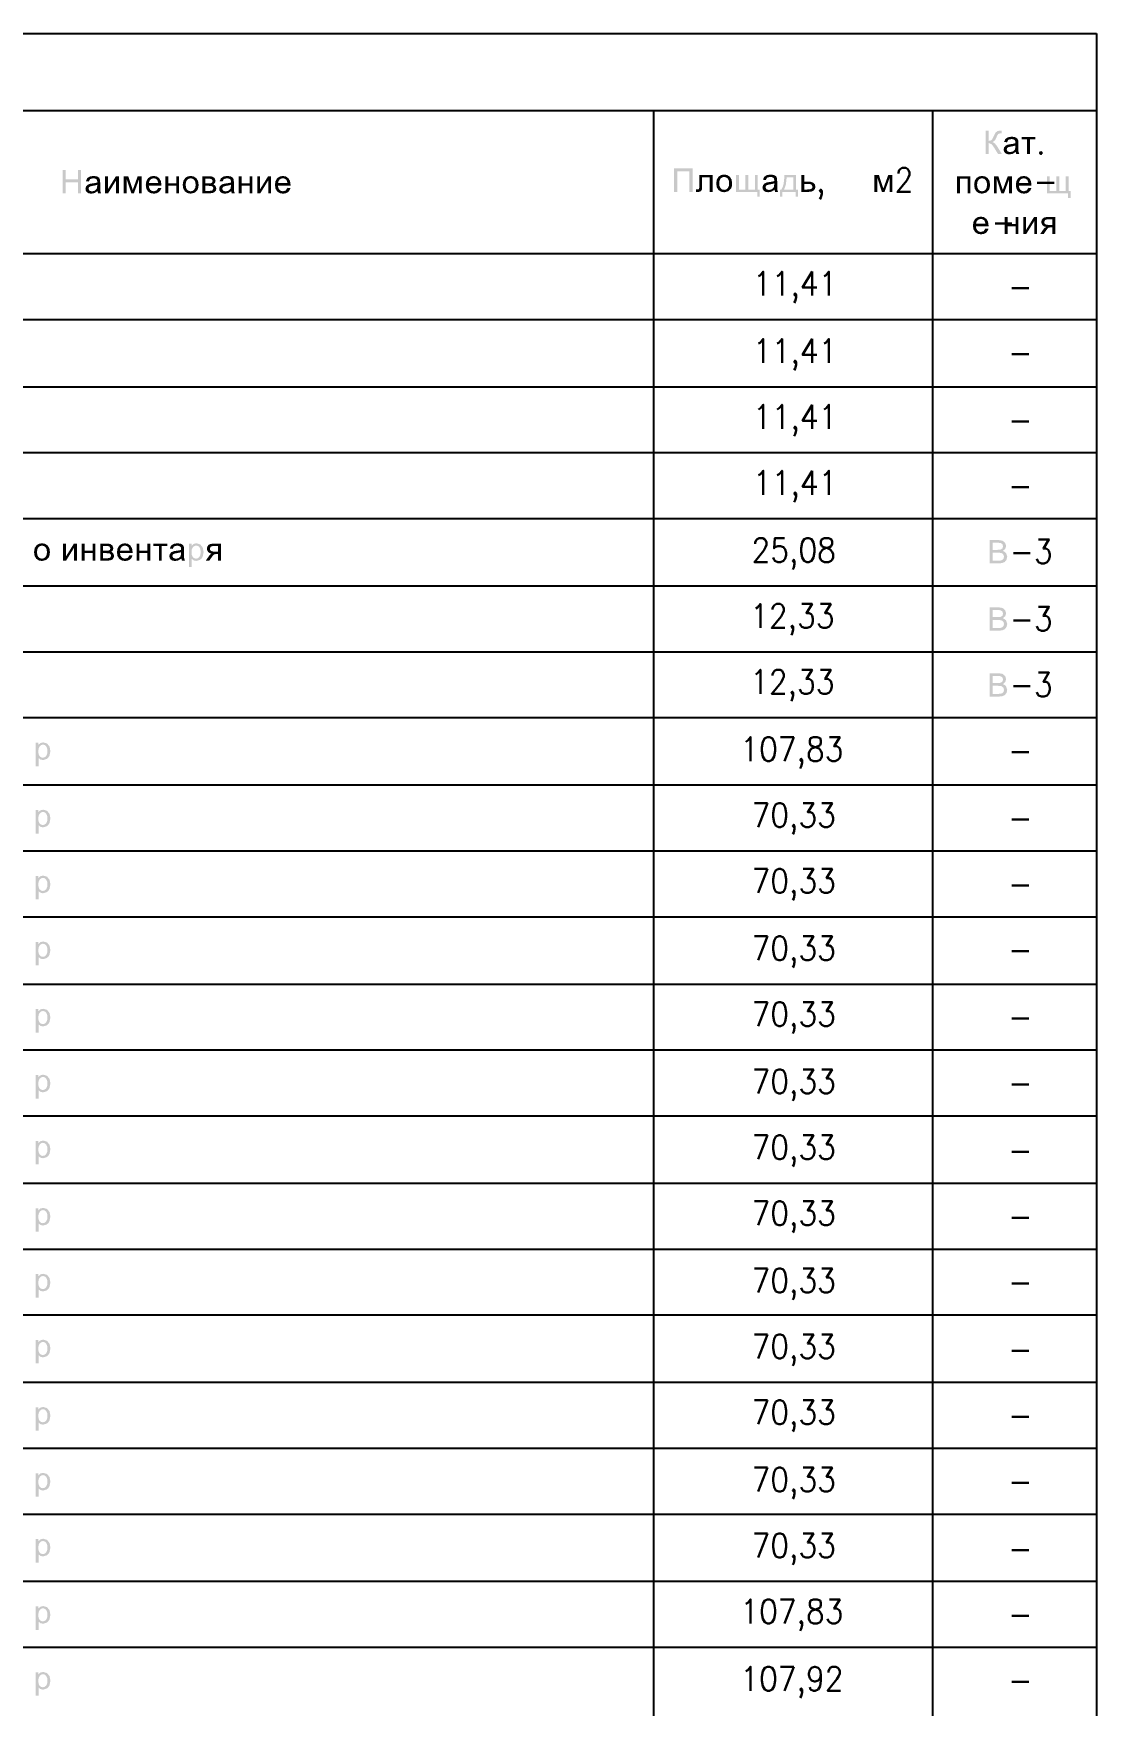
# Model space of a CAD drawing. Header units: millimetres. Extents: x 0 to 420, y 0 to 297.
# Drawn here: x 45.6 to 77.7, y 198.3 to 248.8 of the extents above; entities that cross this region are included whole.
import ezdxf

# ---------------------------------------------------------------- set-up
doc = ezdxf.new("R2010")
doc.units = ezdxf.units.MM
doc.layers.get('0').update_dxf_attribs({"linetype": 'CONTINUOUS'})
doc.styles.get("Standard").update_dxf_attribs({"font": 'STANDARD'})

msp = doc.modelspace()

# ---------------------------------------------------------------- hatches: boundary and pattern name
at = {"true_color": 0x0000fb}
for points in [[(74.330389, 245.817208), (74.424096, 245.817208), (74.424096, 245.507425), (74.478322, 245.513626), (74.513944, 245.53223), (74.543779, 245.574467), (74.580641, 245.651844), (74.607168, 245.71103), (74.629148, 245.74996), (74.683167, 245.797916), (74.760889, 245.817759), (74.802161, 245.817415), (74.818215, 245.816657), (74.818215, 245.735628), (74.798922, 245.73618), (74.780181, 245.736731), (74.714035, 245.714682), (74.68992, 245.680782), (74.663323, 245.622078), (74.630113, 245.549042), (74.60269, 245.509079), (74.544261, 245.471596), (74.611992, 245.4306), (74.679309, 245.345368), (74.82483, 245.109999), (74.708523, 245.109999), (74.590563, 245.301822), (74.545363, 245.368795), (74.508432, 245.410963), (74.424096, 245.440728), (74.424096, 245.109999), (74.330389, 245.109999)], [(75.420753, 245.622078), (75.836921, 245.622078), (75.836921, 245.55042), (75.672107, 245.55042), (75.672107, 245.109999), (75.586118, 245.109999), (75.586118, 245.55042), (75.420753, 245.55042)], [(46.47671, 243.924666), (46.47671, 244.631875), (46.569865, 244.631875), (46.569865, 244.341384), (46.937526, 244.341384), (46.937526, 244.631875), (47.031232, 244.631875), (47.031232, 243.924666), (46.937526, 243.924666), (46.937526, 244.258151), (46.569865, 244.258151), (46.569865, 243.924666)], [(47.752603, 244.436745), (47.839695, 244.436745), (47.839695, 244.046484), (48.080025, 244.436745), (48.173731, 244.436745), (48.173731, 243.924666), (48.08719, 243.924666), (48.08719, 244.312721), (47.846309, 243.924666), (47.752603, 243.924666)], [(48.319706, 244.436745), (48.454754, 244.436745), (48.58925, 244.027192), (48.738629, 244.436745), (48.863755, 244.436745), (48.863755, 243.924666), (48.776663, 243.924666), (48.776663, 244.336975), (48.625079, 243.924666), (48.547358, 243.924666), (48.404593, 244.356818), (48.404593, 243.924666), (48.319706, 243.924666)], [(49.5734, 244.436745), (49.660492, 244.436745), (49.660492, 244.223976), (49.900822, 244.223976), (49.900822, 244.436745), (49.987914, 244.436745), (49.987914, 243.924666), (49.900822, 243.924666), (49.900822, 244.151766), (49.660492, 244.151766), (49.660492, 243.924666), (49.5734, 243.924666)], [(51.789396, 244.436745), (51.876488, 244.436745), (51.876488, 244.223976), (52.116818, 244.223976), (52.116818, 244.436745), (52.20391, 244.436745), (52.20391, 243.924666), (52.116818, 243.924666), (52.116818, 244.151766), (51.876488, 244.151766), (51.876488, 243.924666), (51.789396, 243.924666)], [(52.346125, 244.436745), (52.433217, 244.436745), (52.433217, 244.046484), (52.673547, 244.436745), (52.767253, 244.436745), (52.767253, 243.924666), (52.680713, 243.924666), (52.680713, 244.312721), (52.439832, 243.924666), (52.346125, 243.924666)], [(64.931838, 244.674208), (65.488014, 244.674208), (65.488014, 243.966999), (65.393757, 243.966999), (65.393757, 244.590424), (65.025545, 244.590424), (65.025545, 243.966999), (64.931838, 243.966999)], [(65.688033, 244.479078), (66.091522, 244.479078), (66.091522, 243.966999), (66.004981, 243.966999), (66.004981, 244.40742), (65.775125, 244.40742), (65.775125, 244.152207), (65.77354, 244.077931), (65.769061, 244.034247), (65.737091, 243.984638), (65.662125, 243.963692), (65.592121, 243.96755), (65.592121, 244.039759), (65.630155, 244.039759), (65.66874, 244.045272), (65.684174, 244.06291), (65.68693, 244.088473), (65.688033, 244.141734)], [(66.79824, 244.479078), (66.885332, 244.479078), (66.885332, 244.038657), (67.083218, 244.038657), (67.083218, 244.479078), (67.169759, 244.479078), (67.169759, 244.038657), (67.368197, 244.038657), (67.368197, 244.479078), (67.454186, 244.479078), (67.454186, 244.038657), (67.512064, 244.038657), (67.512064, 243.822029), (67.439855, 243.822029), (67.439855, 243.966999), (66.79824, 243.966999)], [(70.976131, 244.479078), (71.111179, 244.479078), (71.245675, 244.069525), (71.395055, 244.479078), (71.520181, 244.479078), (71.520181, 243.966999), (71.433089, 243.966999), (71.433089, 244.379308), (71.281504, 243.966999), (71.203783, 243.966999), (71.061018, 244.399152), (71.061018, 243.966999), (70.976131, 243.966999)], [(73.471596, 244.436745), (73.875637, 244.436745), (73.875637, 243.924666), (73.789096, 243.924666), (73.789096, 244.365087), (73.558688, 244.365087), (73.558688, 243.924666), (73.471596, 243.924666)], [(74.582304, 244.436745), (74.717351, 244.436745), (74.851848, 244.027192), (75.001227, 244.436745), (75.126353, 244.436745), (75.126353, 243.924666), (75.039261, 243.924666), (75.039261, 244.336975), (74.887677, 243.924666), (74.809956, 243.924666), (74.667191, 244.356818), (74.667191, 243.924666), (74.582304, 243.924666)], [(76.183134, 244.436745), (76.270226, 244.436745), (76.270226, 243.996324), (76.468112, 243.996324), (76.468112, 244.436745), (76.554653, 244.436745), (76.554653, 243.996324), (76.753091, 243.996324), (76.753091, 244.436745), (76.83908, 244.436745), (76.83908, 243.996324), (76.896958, 243.996324), (76.896958, 243.779696), (76.824749, 243.779696), (76.824749, 243.924666), (76.183134, 243.924666)], [(74.910928, 243.209078), (74.99802, 243.209078), (74.99802, 242.996309), (75.23835, 242.996309), (75.23835, 243.209078), (75.325442, 243.209078), (75.325442, 242.696999), (75.23835, 242.696999), (75.23835, 242.9241), (74.99802, 242.9241), (74.99802, 242.696999), (74.910928, 242.696999)], [(75.467657, 243.209078), (75.554749, 243.209078), (75.554749, 242.818818), (75.795079, 243.209078), (75.888785, 243.209078), (75.888785, 242.696999), (75.802245, 242.696999), (75.802245, 243.085055), (75.561364, 242.696999), (75.467657, 242.696999)], [(46.484255, 233.345411), (46.571347, 233.345411), (46.571347, 232.955151), (46.811677, 233.345411), (46.905384, 233.345411), (46.905384, 232.833332), (46.818843, 232.833332), (46.818843, 233.221388), (46.577962, 232.833332), (46.484255, 232.833332)], [(47.049153, 233.345411), (47.136245, 233.345411), (47.136245, 233.132642), (47.376575, 233.132642), (47.376575, 233.345411), (47.463667, 233.345411), (47.463667, 232.833332), (47.376575, 232.833332), (47.376575, 233.060433), (47.136245, 233.060433), (47.136245, 232.833332), (47.049153, 232.833332)], [(48.703831, 233.345411), (48.790923, 233.345411), (48.790923, 233.132642), (49.031253, 233.132642), (49.031253, 233.345411), (49.118345, 233.345411), (49.118345, 232.833332), (49.031253, 232.833332), (49.031253, 233.060433), (48.790923, 233.060433), (48.790923, 232.833332), (48.703831, 232.833332)], [(49.213706, 233.345411), (49.629874, 233.345411), (49.629874, 233.273753), (49.465061, 233.273753), (49.465061, 232.833332), (49.379071, 232.833332), (49.379071, 233.273753), (49.213706, 233.273753)]]:
    msp.add_hatch(color=0, dxfattribs=at).paths.add_polyline_path(points, flags=0)
h = msp.add_hatch(color=0, dxfattribs=at)
h.paths.add_polyline_path([(75.240876, 245.173389), (75.14772, 245.11496), (75.051809, 245.098423), (74.977119, 245.108759), (74.922273, 245.139765), (74.888305, 245.186618), (74.877074, 245.245047), (74.894161, 245.313397), (74.93881, 245.363558), (75.001648, 245.392221), (75.078818, 245.40545), (75.169631, 245.41868), (75.233159, 245.435216), (75.23371, 245.457816), (75.227578, 245.502947), (75.209456, 245.532781), (75.167702, 245.554623), (75.110238, 245.561996), (75.019838, 245.540498), (74.976844, 245.46443), (74.891956, 245.476006), (74.92999, 245.5642), (75.006609, 245.615463), (75.122916, 245.633654), (75.2293, 245.61822), (75.289934, 245.579083), (75.316943, 245.520654), (75.321353, 245.440177), (75.321353, 245.324422), (75.322662, 245.225685), (75.326865, 245.171184), (75.348914, 245.109999), (75.257963, 245.109999)], flags=0)
h.paths.add_polyline_path([(75.233159, 245.366865), (75.17411, 245.348951), (75.091496, 245.334344), (75.01598, 245.316705), (74.981805, 245.288593), (74.969678, 245.247252), (74.995585, 245.189374), (75.072755, 245.166223), (75.162052, 245.188272), (75.219378, 245.248354), (75.233159, 245.335446)], flags=0)
h = msp.add_hatch(color=0, dxfattribs=at)
h.paths.add_polyline_path([(47.525872, 243.988055), (47.432717, 243.929627), (47.336805, 243.91309), (47.262116, 243.923425), (47.20727, 243.954431), (47.173301, 244.001285), (47.16207, 244.059713), (47.179158, 244.128064), (47.223806, 244.178225), (47.286645, 244.206888), (47.363815, 244.220117), (47.454627, 244.233346), (47.518155, 244.249883), (47.518706, 244.272483), (47.512574, 244.317613), (47.494453, 244.347448), (47.452698, 244.36929), (47.395234, 244.376662), (47.304835, 244.355165), (47.26184, 244.279097), (47.176953, 244.290673), (47.214987, 244.378867), (47.291606, 244.43013), (47.407912, 244.44832), (47.514297, 244.432886), (47.57493, 244.39375), (47.60194, 244.335321), (47.60635, 244.254844), (47.60635, 244.139088), (47.607659, 244.040352), (47.611862, 243.985851), (47.63391, 243.924666), (47.54296, 243.924666)], flags=0)
h.paths.add_polyline_path([(47.518155, 244.181532), (47.459106, 244.163618), (47.376493, 244.14901), (47.300976, 244.131371), (47.266801, 244.103259), (47.254674, 244.061918), (47.280581, 244.004041), (47.357751, 243.98089), (47.447048, 244.002938), (47.504375, 244.063021), (47.518155, 244.150113)], flags=0)
h = msp.add_hatch(color=0, dxfattribs=at)
h.paths.add_polyline_path([(49.362104, 244.089479), (49.451952, 244.078455), (49.421635, 244.008657), (49.373128, 243.956636), (49.307671, 243.923908), (49.226505, 243.91309), (49.125908, 243.930178), (49.048462, 243.981992), (48.999128, 244.065226), (48.982867, 244.176571), (48.999404, 244.291086), (49.049013, 244.376662), (49.125426, 244.430268), (49.222095, 244.44832), (49.315181, 244.430681), (49.389664, 244.378316), (49.438309, 244.294393), (49.454708, 244.181532), (49.454157, 244.158381), (49.072164, 244.158381), (49.086634, 244.083967), (49.12012, 244.029397), (49.168214, 243.99591), (49.227056, 243.984748), (49.308636, 244.009553)], flags=0)
h.paths.add_polyline_path([(49.077125, 244.230039), (49.363206, 244.230039), (49.330684, 244.327053), (49.28266, 244.364535), (49.222646, 244.377213), (49.167731, 244.367016), (49.122325, 244.336975), (49.090423, 244.290328)], flags=0)
h = msp.add_hatch(color=0, dxfattribs=at)
h.paths.add_polyline_path([(50.098159, 244.180981), (50.117727, 244.30466), (50.176982, 244.391545), (50.250225, 244.433989), (50.337937, 244.44832), (50.433918, 244.430957), (50.510468, 244.378867), (50.560835, 244.296529), (50.577716, 244.188147), (50.570274, 244.099401), (50.54795, 244.032153), (50.461961, 243.944509), (50.337937, 243.91309), (50.240786, 243.930178), (50.164304, 243.981992), (50.114695, 244.065984)], flags=0)
h.paths.add_polyline_path([(50.186904, 244.180981), (50.197653, 244.094509), (50.229899, 244.033255), (50.278337, 243.996806), (50.337937, 243.984748), (50.397055, 243.996875), (50.445424, 244.033806), (50.47767, 244.095749), (50.488419, 244.183737), (50.47767, 244.266833), (50.445424, 244.327604), (50.397055, 244.364329), (50.337937, 244.376662), (50.278337, 244.364329), (50.229899, 244.327604), (50.197653, 244.266488)], flags=0)
h = msp.add_hatch(color=0, dxfattribs=at)
h.paths.add_polyline_path([(50.691999, 244.436745), (50.89209, 244.436745), (50.956237, 244.433575), (51.001782, 244.424618), (51.063518, 244.379418), (51.089425, 244.301146), (51.073991, 244.236654), (51.028791, 244.191454), (51.088322, 244.146254), (51.112576, 244.067982), (51.096935, 244.004454), (51.06021, 243.959943), (51.002333, 243.933416), (50.922958, 243.924666), (50.691999, 243.924666)], flags=0)
h.paths.add_polyline_path([(50.779091, 244.22122), (50.871695, 244.22122), (50.947211, 244.226732), (50.984694, 244.250434), (51.00123, 244.292877), (50.972567, 244.349101), (50.933638, 244.361021), (50.874451, 244.365087), (50.779091, 244.365087)], flags=0)
h.paths.add_polyline_path([(50.779091, 243.996324), (50.893192, 243.996324), (50.955273, 244.000527), (50.994616, 244.013411), (51.023279, 244.072391), (51.007294, 244.117591), (50.965953, 244.144601), (50.883822, 244.150113), (50.779091, 244.150113)], flags=0)
h = msp.add_hatch(color=0, dxfattribs=at)
h.paths.add_polyline_path([(51.562114, 243.988055), (51.468959, 243.929627), (51.373047, 243.91309), (51.298358, 243.923425), (51.243512, 243.954431), (51.209543, 244.001285), (51.198312, 244.059713), (51.2154, 244.128064), (51.260048, 244.178225), (51.322887, 244.206888), (51.400057, 244.220117), (51.49087, 244.233346), (51.554397, 244.249883), (51.554948, 244.272483), (51.548816, 244.317613), (51.530695, 244.347448), (51.48894, 244.36929), (51.431476, 244.376662), (51.341077, 244.355165), (51.298082, 244.279097), (51.213195, 244.290673), (51.251229, 244.378867), (51.327848, 244.43013), (51.444154, 244.44832), (51.550539, 244.432886), (51.611172, 244.39375), (51.638182, 244.335321), (51.642592, 244.254844), (51.642592, 244.139088), (51.643901, 244.040352), (51.648104, 243.985851), (51.670152, 243.924666), (51.579202, 243.924666)], flags=0)
h.paths.add_polyline_path([(51.554397, 244.181532), (51.495348, 244.163618), (51.412735, 244.14901), (51.337218, 244.131371), (51.303043, 244.103259), (51.290916, 244.061918), (51.316823, 244.004041), (51.393994, 243.98089), (51.48329, 244.002938), (51.540617, 244.063021), (51.554397, 244.150113)], flags=0)
h = msp.add_hatch(color=0, dxfattribs=at)
h.paths.add_polyline_path([(53.261045, 244.089479), (53.350893, 244.078455), (53.320576, 244.008657), (53.272069, 243.956636), (53.206612, 243.923908), (53.125446, 243.91309), (53.024849, 243.930178), (52.947403, 243.981992), (52.89807, 244.065226), (52.881809, 244.176571), (52.898345, 244.291086), (52.947955, 244.376662), (53.024367, 244.430268), (53.121036, 244.44832), (53.214123, 244.430681), (53.288606, 244.378316), (53.33725, 244.294393), (53.353649, 244.181532), (53.353098, 244.158381), (52.971106, 244.158381), (52.985575, 244.083967), (53.019061, 244.029397), (53.067155, 243.99591), (53.125997, 243.984748), (53.207577, 244.009553)], flags=0)
h.paths.add_polyline_path([(52.976067, 244.230039), (53.262147, 244.230039), (53.229626, 244.327053), (53.181601, 244.364535), (53.121587, 244.377213), (53.066673, 244.367016), (53.021266, 244.336975), (52.989365, 244.290328)], flags=0)
h = msp.add_hatch(color=0, dxfattribs=at)
h.paths.add_polyline_path([(66.202195, 244.223314), (66.221763, 244.346993), (66.281019, 244.433878), (66.354262, 244.476322), (66.441974, 244.490654), (66.537954, 244.47329), (66.614504, 244.4212), (66.664871, 244.338863), (66.681752, 244.23048), (66.674311, 244.141734), (66.651987, 244.074486), (66.565997, 243.986843), (66.441974, 243.955424), (66.344822, 243.972511), (66.268341, 244.024325), (66.218732, 244.108317)], flags=0)
h.paths.add_polyline_path([(66.290941, 244.223314), (66.301689, 244.136842), (66.333936, 244.075588), (66.382374, 244.039139), (66.441974, 244.027081), (66.501092, 244.039208), (66.549461, 244.07614), (66.581707, 244.138082), (66.592455, 244.22607), (66.581707, 244.309166), (66.549461, 244.369937), (66.501092, 244.406662), (66.441974, 244.418996), (66.382374, 244.406662), (66.333936, 244.369937), (66.301689, 244.308821)], flags=0)
h = msp.add_hatch(color=0, dxfattribs=at)
h.paths.add_polyline_path([(67.960944, 244.030389), (67.867788, 243.97196), (67.771877, 243.955424), (67.697187, 243.965759), (67.642341, 243.996765), (67.608373, 244.043618), (67.597142, 244.102047), (67.614229, 244.170397), (67.658878, 244.220558), (67.721716, 244.249221), (67.798887, 244.26245), (67.889699, 244.27568), (67.953227, 244.292216), (67.953778, 244.314816), (67.947646, 244.359947), (67.929525, 244.389781), (67.88777, 244.411623), (67.830306, 244.418996), (67.739906, 244.397498), (67.696912, 244.32143), (67.612025, 244.333006), (67.650058, 244.4212), (67.726677, 244.472463), (67.842984, 244.490654), (67.949368, 244.47522), (68.010002, 244.436083), (68.037012, 244.377654), (68.041421, 244.297177), (68.041421, 244.181422), (68.04273, 244.082685), (68.046933, 244.028184), (68.068982, 243.966999), (67.978031, 243.966999)], flags=0)
h.paths.add_polyline_path([(67.953227, 244.223865), (67.894178, 244.205951), (67.811564, 244.191344), (67.736048, 244.173705), (67.701873, 244.145593), (67.689746, 244.104252), (67.715653, 244.046374), (67.792823, 244.023223), (67.88212, 244.045272), (67.939446, 244.105354), (67.953227, 244.192446)], flags=0)
h = msp.add_hatch(color=0, dxfattribs=at)
h.paths.add_polyline_path([(68.256025, 244.479078), (68.613213, 244.479078), (68.613213, 244.038657), (68.668885, 244.038657), (68.668885, 243.822029), (68.597227, 243.822029), (68.597227, 243.966999), (68.194289, 243.966999), (68.194289, 243.822029), (68.122631, 243.822029), (68.122631, 244.038657), (68.168382, 244.038657), (68.207966, 244.112666), (68.235768, 244.210705), (68.251788, 244.332825)], flags=0)
h.paths.add_polyline_path([(68.328786, 244.40742), (68.304463, 244.190379), (68.251615, 244.038657), (68.526672, 244.038657), (68.526672, 244.40742)], flags=0)
h = msp.add_hatch(color=0, dxfattribs=at)
h.paths.add_polyline_path([(68.775149, 244.479078), (68.861689, 244.479078), (68.861689, 244.278987), (68.971932, 244.278987), (69.067017, 244.268376), (69.137297, 244.237095), (69.180981, 244.187623), (69.195726, 244.122442), (69.183461, 244.062566), (69.147219, 244.012199), (69.083967, 243.97823), (68.991776, 243.966999), (68.775149, 243.966999)], flags=0)
h.paths.add_polyline_path([(68.861689, 244.038657), (68.95264, 244.038657), (69.023402, 244.043618), (69.0706, 244.058501), (69.096921, 244.084408), (69.105878, 244.121891), (69.079419, 244.180871), (69.037527, 244.200714), (68.964215, 244.207329), (68.861689, 244.207329)], flags=0)
h = msp.add_hatch(color=0, dxfattribs=at)
h.paths.add_polyline_path([(73.986259, 244.180981), (74.005827, 244.30466), (74.065082, 244.391545), (74.138325, 244.433989), (74.226037, 244.44832), (74.322018, 244.430957), (74.398568, 244.378867), (74.448935, 244.296529), (74.465816, 244.188147), (74.458375, 244.099401), (74.43605, 244.032153), (74.350061, 243.944509), (74.226037, 243.91309), (74.128886, 243.930178), (74.052405, 243.981992), (74.002795, 244.065984)], flags=0)
h.paths.add_polyline_path([(74.075004, 244.180981), (74.085753, 244.094509), (74.117999, 244.033255), (74.166437, 243.996806), (74.226037, 243.984748), (74.285155, 243.996875), (74.333524, 244.033806), (74.36577, 244.095749), (74.376519, 244.183737), (74.36577, 244.266833), (74.333524, 244.327604), (74.285155, 244.364329), (74.226037, 244.376662), (74.166437, 244.364329), (74.117999, 244.327604), (74.085753, 244.266488)], flags=0)
h = msp.add_hatch(color=0, dxfattribs=at)
h.paths.add_polyline_path([(75.624701, 244.089479), (75.714549, 244.078455), (75.684233, 244.008657), (75.635726, 243.956636), (75.570269, 243.923908), (75.489102, 243.91309), (75.388506, 243.930178), (75.31106, 243.981992), (75.261726, 244.065226), (75.245465, 244.176571), (75.262002, 244.291086), (75.311611, 244.376662), (75.388023, 244.430268), (75.484693, 244.44832), (75.577779, 244.430681), (75.652262, 244.378316), (75.700907, 244.294393), (75.717306, 244.181532), (75.716754, 244.158381), (75.334762, 244.158381), (75.349232, 244.083967), (75.382718, 244.029397), (75.430811, 243.99591), (75.489654, 243.984748), (75.571234, 244.009553)], flags=0)
h.paths.add_polyline_path([(75.339723, 244.230039), (75.625804, 244.230039), (75.593282, 244.327053), (75.545257, 244.364535), (75.485244, 244.377213), (75.430329, 244.367016), (75.384923, 244.336975), (75.353021, 244.290328)], flags=0)
h = msp.add_hatch(color=0, dxfattribs=at)
h.paths.add_polyline_path([(74.329618, 242.861812), (74.419466, 242.850788), (74.389149, 242.78099), (74.340642, 242.72897), (74.275185, 242.696241), (74.194019, 242.685424), (74.093422, 242.702511), (74.015976, 242.754325), (73.966642, 242.837559), (73.950382, 242.948904), (73.966918, 243.063419), (74.016527, 243.148996), (74.09294, 243.202601), (74.189609, 243.220654), (74.282696, 243.203015), (74.357178, 243.150649), (74.405823, 243.066727), (74.422222, 242.953865), (74.421671, 242.930714), (74.039678, 242.930714), (74.054148, 242.8563), (74.087634, 242.80173), (74.135728, 242.768244), (74.19457, 242.757081), (74.27615, 242.781886)], flags=0)
h.paths.add_polyline_path([(74.044639, 243.002372), (74.33072, 243.002372), (74.298198, 243.099386), (74.250174, 243.136869), (74.19016, 243.149547), (74.135245, 243.139349), (74.089839, 243.109308), (74.057937, 243.062661)], flags=0)
h = msp.add_hatch(color=0, dxfattribs=at)
h.paths.add_polyline_path([(76.435494, 243.209078), (76.435494, 242.696999), (76.348953, 242.696999), (76.348953, 242.896539), (76.298792, 242.896539), (76.230441, 242.884412), (76.203087, 242.859676), (76.165398, 242.808896), (76.08933, 242.696999), (75.981843, 242.696999), (76.07555, 242.834803), (76.118269, 242.884274), (76.160988, 242.906461), (76.096152, 242.92472), (76.050745, 242.959929), (76.023736, 243.006506), (76.014916, 243.059699), (76.026561, 243.119919), (76.06177, 243.167737), (76.119096, 243.198743), (76.19792, 243.209078)], flags=0)
h.paths.add_polyline_path([(76.348953, 243.13742), (76.225481, 243.13742), (76.161471, 243.131288), (76.125159, 243.113167), (76.103111, 243.056943), (76.111379, 243.017117), (76.136184, 242.989694), (76.181797, 242.973571), (76.253041, 242.968197), (76.348953, 242.968197)], flags=0)
h = msp.add_hatch(color=0, dxfattribs=at)
h.paths.add_polyline_path([(45.610307, 233.089648), (45.629875, 233.213326), (45.689131, 233.300212), (45.762374, 233.342655), (45.850086, 233.356987), (45.946066, 233.339624), (46.022616, 233.287534), (46.072983, 233.205196), (46.089864, 233.096813), (46.082423, 233.008068), (46.060099, 232.940819), (45.974109, 232.853176), (45.850086, 232.821757), (45.752934, 232.838845), (45.676453, 232.890659), (45.626844, 232.97465)], flags=0)
h.paths.add_polyline_path([(45.699053, 233.089648), (45.709801, 233.003176), (45.742048, 232.941922), (45.790486, 232.905473), (45.850086, 232.893415), (45.909204, 232.905542), (45.957573, 232.942473), (45.989819, 233.004416), (46.000568, 233.092404), (45.989819, 233.175499), (45.957573, 233.236271), (45.909204, 233.272995), (45.850086, 233.285329), (45.790486, 233.272995), (45.742048, 233.236271), (45.709801, 233.175155)], flags=0)
h = msp.add_hatch(color=0, dxfattribs=at)
h.paths.add_polyline_path([(47.606433, 233.345411), (47.806525, 233.345411), (47.870672, 233.342242), (47.916216, 233.333285), (47.977952, 233.288085), (48.00386, 233.209812), (47.988426, 233.14532), (47.943226, 233.100121), (48.002757, 233.054921), (48.027011, 232.976648), (48.01137, 232.913121), (47.974645, 232.86861), (47.916768, 232.842083), (47.837393, 232.833332), (47.606433, 232.833332)], flags=0)
h.paths.add_polyline_path([(47.693525, 233.129886), (47.78613, 233.129886), (47.861646, 233.135398), (47.899129, 233.159101), (47.915665, 233.201544), (47.887002, 233.257768), (47.848072, 233.269688), (47.788886, 233.273753), (47.693525, 233.273753)], flags=0)
h.paths.add_polyline_path([(47.693525, 232.90499), (47.807627, 232.90499), (47.869708, 232.909193), (47.909051, 232.922078), (47.937714, 232.981058), (47.921729, 233.026258), (47.880387, 233.053267), (47.798256, 233.058779), (47.693525, 233.058779)], flags=0)
h = msp.add_hatch(color=0, dxfattribs=at)
h.paths.add_polyline_path([(48.492534, 232.998146), (48.582382, 232.987121), (48.552066, 232.917324), (48.503559, 232.865303), (48.438102, 232.832574), (48.356935, 232.821757), (48.256339, 232.838845), (48.178893, 232.890659), (48.129559, 232.973892), (48.113298, 233.085238), (48.129835, 233.199753), (48.179444, 233.285329), (48.255856, 233.338935), (48.352526, 233.356987), (48.445612, 233.339348), (48.520095, 233.286983), (48.56874, 233.20306), (48.585138, 233.090199), (48.584587, 233.067048), (48.202595, 233.067048), (48.217064, 232.992634), (48.250551, 232.938063), (48.298644, 232.904577), (48.357487, 232.893415), (48.439066, 232.91822)], flags=0)
h.paths.add_polyline_path([(48.207556, 233.138706), (48.493637, 233.138706), (48.461115, 233.23572), (48.41309, 233.273202), (48.353077, 233.28588), (48.298162, 233.275683), (48.252756, 233.245641), (48.220854, 233.198995)], flags=0)
h = msp.add_hatch(color=0, dxfattribs=at)
h.paths.add_polyline_path([(50.057528, 232.896722), (49.964373, 232.838293), (49.868461, 232.821757), (49.793772, 232.832092), (49.738926, 232.863098), (49.704957, 232.909951), (49.693726, 232.96838), (49.710814, 233.036731), (49.755462, 233.086891), (49.818301, 233.115555), (49.895471, 233.128784), (49.986284, 233.142013), (50.049811, 233.158549), (50.050363, 233.181149), (50.04423, 233.22628), (50.026109, 233.256115), (49.984355, 233.277956), (49.92689, 233.285329), (49.836491, 233.263832), (49.793496, 233.187764), (49.708609, 233.199339), (49.746643, 233.287534), (49.823262, 233.338797), (49.939568, 233.356987), (50.045953, 233.341553), (50.106586, 233.302417), (50.133596, 233.243988), (50.138006, 233.16351), (50.138006, 233.047755), (50.139315, 232.949019), (50.143518, 232.894517), (50.165567, 232.833332), (50.074616, 232.833332)], flags=0)
h.paths.add_polyline_path([(50.049811, 233.090199), (49.990762, 233.072284), (49.908149, 233.057677), (49.832632, 233.040038), (49.798457, 233.011926), (49.78633, 232.970585), (49.812238, 232.912707), (49.889408, 232.889556), (49.978705, 232.911605), (50.036031, 232.971687), (50.049811, 233.058779)], flags=0)
h = msp.add_hatch(color=0, dxfattribs=at)
h.paths.add_polyline_path([(50.284259, 232.6371), (50.284259, 233.345411), (50.363634, 233.345411), (50.363634, 233.279266), (50.426473, 233.337143), (50.511911, 233.356987), (50.627666, 233.323363), (50.703183, 233.228003), (50.72909, 233.093506), (50.700978, 232.951844), (50.66632, 232.896171), (50.618847, 232.855381), (50.505848, 232.821757), (50.427575, 232.839947), (50.371351, 232.886249), (50.371351, 232.6371)], flags=0)
h.paths.add_polyline_path([(50.363083, 233.08634), (50.373005, 233.000282), (50.40277, 232.940268), (50.446936, 232.905059), (50.499784, 232.893415), (50.553528, 232.905473), (50.599003, 232.941922), (50.630009, 233.004347), (50.640344, 233.094057), (50.630147, 233.179289), (50.600105, 233.240129), (50.555801, 233.276854), (50.503643, 233.289187), (50.451484, 233.276096), (50.405526, 233.237373), (50.373556, 233.173639)], flags=0)
h = msp.add_hatch(color=0, dxfattribs=at)
h.paths.add_polyline_path([(51.249067, 233.345411), (51.249067, 232.833332), (51.162526, 232.833332), (51.162526, 233.032872), (51.112365, 233.032872), (51.044015, 233.020746), (51.016661, 232.99601), (50.978971, 232.945229), (50.902904, 232.833332), (50.795417, 232.833332), (50.889123, 232.971136), (50.931842, 233.020608), (50.974562, 233.042794), (50.909725, 233.061053), (50.864319, 233.096262), (50.837309, 233.14284), (50.82849, 233.196032), (50.840134, 233.256252), (50.875343, 233.30407), (50.932669, 233.335076), (51.011493, 233.345411)], flags=0)
h.paths.add_polyline_path([(51.162526, 233.273753), (51.039054, 233.273753), (50.975044, 233.267621), (50.938733, 233.2495), (50.916684, 233.193276), (50.924952, 233.153451), (50.949757, 233.126028), (50.99537, 233.109905), (51.066615, 233.10453), (51.162526, 233.10453)], flags=0)
h = msp.add_hatch(color=0, dxfattribs=at)
h.paths.add_polyline_path([(74.451877, 232.748666), (74.451877, 233.455875), (74.717563, 233.455875), (74.847099, 233.434378), (74.923718, 233.368232), (74.95183, 233.275076), (74.927025, 233.189087), (74.852611, 233.125146), (74.909386, 233.099101), (74.951278, 233.060654), (74.986005, 232.953718), (74.965059, 232.861114), (74.913244, 232.795519), (74.835523, 232.760241), (74.721422, 232.748666)], flags=0)
h.paths.add_polyline_path([(74.545584, 233.15877), (74.69827, 233.15877), (74.787567, 233.167038), (74.841586, 233.201765), (74.859777, 233.264052), (74.842689, 233.325788), (74.794182, 233.362168), (74.751601, 233.36961), (74.686695, 233.37209), (74.545584, 233.37209)], flags=0)
h.paths.add_polyline_path([(74.545584, 232.831899), (74.721422, 232.831899), (74.785362, 232.835758), (74.839382, 232.854499), (74.874659, 232.894187), (74.888991, 232.953718), (74.868596, 233.02262), (74.812372, 233.06341), (74.709295, 233.074985), (74.545584, 233.074985)], flags=0)
h = msp.add_hatch(color=0, dxfattribs=at)
h.paths.add_polyline_path([(74.451877, 230.716666), (74.451877, 231.423875), (74.717563, 231.423875), (74.847099, 231.402378), (74.923718, 231.336232), (74.95183, 231.243076), (74.927025, 231.157087), (74.852611, 231.093146), (74.909386, 231.067101), (74.951278, 231.028654), (74.986005, 230.921718), (74.965059, 230.829114), (74.913244, 230.763519), (74.835523, 230.728241), (74.721422, 230.716666)], flags=0)
h.paths.add_polyline_path([(74.545584, 231.12677), (74.69827, 231.12677), (74.787567, 231.135038), (74.841586, 231.169765), (74.859777, 231.232052), (74.842689, 231.293788), (74.794182, 231.330168), (74.751601, 231.33761), (74.686695, 231.34009), (74.545584, 231.34009)], flags=0)
h.paths.add_polyline_path([(74.545584, 230.799899), (74.721422, 230.799899), (74.785362, 230.803758), (74.839382, 230.822499), (74.874659, 230.862187), (74.888991, 230.921718), (74.868596, 230.99062), (74.812372, 231.03141), (74.709295, 231.042985), (74.545584, 231.042985)], flags=0)
h = msp.add_hatch(color=0, dxfattribs=at)
h.paths.add_polyline_path([(74.451877, 228.726999), (74.451877, 229.434208), (74.717563, 229.434208), (74.847099, 229.412711), (74.923718, 229.346565), (74.95183, 229.25341), (74.927025, 229.16742), (74.852611, 229.103479), (74.909386, 229.077434), (74.951278, 229.038987), (74.986005, 228.932051), (74.965059, 228.839447), (74.913244, 228.773852), (74.835523, 228.738575), (74.721422, 228.726999)], flags=0)
h.paths.add_polyline_path([(74.545584, 229.137103), (74.69827, 229.137103), (74.787567, 229.145371), (74.841586, 229.180098), (74.859777, 229.242385), (74.842689, 229.304121), (74.794182, 229.340502), (74.751601, 229.347943), (74.686695, 229.350424), (74.545584, 229.350424)], flags=0)
h.paths.add_polyline_path([(74.545584, 228.810233), (74.721422, 228.810233), (74.785362, 228.814091), (74.839382, 228.832832), (74.874659, 228.87252), (74.888991, 228.932051), (74.868596, 229.000953), (74.812372, 229.041743), (74.709295, 229.053319), (74.545584, 229.053319)], flags=0)
h = msp.add_hatch(color=0, dxfattribs=at)
h.paths.add_polyline_path([(45.65944, 226.625766), (45.65944, 227.334078), (45.738815, 227.334078), (45.738815, 227.267932), (45.801654, 227.32581), (45.887092, 227.345654), (46.002847, 227.312029), (46.078364, 227.216669), (46.104271, 227.082173), (46.076159, 226.94051), (46.041501, 226.884838), (45.994028, 226.844048), (45.881029, 226.810424), (45.802756, 226.828614), (45.746532, 226.874916), (45.746532, 226.625766)], flags=0)
h.paths.add_polyline_path([(45.738264, 227.075007), (45.748186, 226.988948), (45.777951, 226.928935), (45.822118, 226.893726), (45.874965, 226.882082), (45.928709, 226.894139), (45.974184, 226.930589), (46.00519, 226.993014), (46.015525, 227.082724), (46.005328, 227.167956), (45.975287, 227.228796), (45.930983, 227.265521), (45.878824, 227.277854), (45.826665, 227.264763), (45.780708, 227.22604), (45.748737, 227.162306)], flags=0)
h = msp.add_hatch(color=0, dxfattribs=at)
h.paths.add_polyline_path([(45.65944, 224.593766), (45.65944, 225.302078), (45.738815, 225.302078), (45.738815, 225.235932), (45.801654, 225.29381), (45.887092, 225.313654), (46.002847, 225.280029), (46.078364, 225.184669), (46.104271, 225.050173), (46.076159, 224.90851), (46.041501, 224.852838), (45.994028, 224.812048), (45.881029, 224.778424), (45.802756, 224.796614), (45.746532, 224.842916), (45.746532, 224.593766)], flags=0)
h.paths.add_polyline_path([(45.738264, 225.043007), (45.748186, 224.956948), (45.777951, 224.896935), (45.822118, 224.861726), (45.874965, 224.850082), (45.928709, 224.862139), (45.974184, 224.898589), (46.00519, 224.961014), (46.015525, 225.050724), (46.005328, 225.135956), (45.975287, 225.196796), (45.930983, 225.233521), (45.878824, 225.245854), (45.826665, 225.232763), (45.780708, 225.19404), (45.748737, 225.130306)], flags=0)
h = msp.add_hatch(color=0, dxfattribs=at)
h.paths.add_polyline_path([(45.65944, 222.6041), (45.65944, 223.312411), (45.738815, 223.312411), (45.738815, 223.246266), (45.801654, 223.304143), (45.887092, 223.323987), (46.002847, 223.290363), (46.078364, 223.195003), (46.104271, 223.060506), (46.076159, 222.918844), (46.041501, 222.863171), (45.994028, 222.822381), (45.881029, 222.788757), (45.802756, 222.806947), (45.746532, 222.853249), (45.746532, 222.6041)], flags=0)
h.paths.add_polyline_path([(45.738264, 223.05334), (45.748186, 222.967282), (45.777951, 222.907268), (45.822118, 222.872059), (45.874965, 222.860415), (45.928709, 222.872473), (45.974184, 222.908922), (46.00519, 222.971347), (46.015525, 223.061057), (46.005328, 223.146289), (45.975287, 223.207129), (45.930983, 223.243854), (45.878824, 223.256187), (45.826665, 223.243096), (45.780708, 223.204373), (45.748737, 223.140639)], flags=0)
h = msp.add_hatch(color=0, dxfattribs=at)
h.paths.add_polyline_path([(45.65944, 220.614433), (45.65944, 221.322745), (45.738815, 221.322745), (45.738815, 221.256599), (45.801654, 221.314477), (45.887092, 221.33432), (46.002847, 221.300696), (46.078364, 221.205336), (46.104271, 221.070839), (46.076159, 220.929177), (46.041501, 220.873504), (45.994028, 220.832714), (45.881029, 220.79909), (45.802756, 220.81728), (45.746532, 220.863582), (45.746532, 220.614433)], flags=0)
h.paths.add_polyline_path([(45.738264, 221.063674), (45.748186, 220.977615), (45.777951, 220.917602), (45.822118, 220.882393), (45.874965, 220.870748), (45.928709, 220.882806), (45.974184, 220.919255), (46.00519, 220.98168), (46.015525, 221.071391), (46.005328, 221.156622), (45.975287, 221.217463), (45.930983, 221.254187), (45.878824, 221.266521), (45.826665, 221.253429), (45.780708, 221.214707), (45.748737, 221.150972)], flags=0)
h = msp.add_hatch(color=0, dxfattribs=at)
h.paths.add_polyline_path([(45.65944, 218.582433), (45.65944, 219.290745), (45.738815, 219.290745), (45.738815, 219.224599), (45.801654, 219.282477), (45.887092, 219.30232), (46.002847, 219.268696), (46.078364, 219.173336), (46.104271, 219.038839), (46.076159, 218.897177), (46.041501, 218.841504), (45.994028, 218.800714), (45.881029, 218.76709), (45.802756, 218.78528), (45.746532, 218.831582), (45.746532, 218.582433)], flags=0)
h.paths.add_polyline_path([(45.738264, 219.031674), (45.748186, 218.945615), (45.777951, 218.885602), (45.822118, 218.850393), (45.874965, 218.838748), (45.928709, 218.850806), (45.974184, 218.887255), (46.00519, 218.94968), (46.015525, 219.039391), (46.005328, 219.124622), (45.975287, 219.185463), (45.930983, 219.222187), (45.878824, 219.234521), (45.826665, 219.221429), (45.780708, 219.182707), (45.748737, 219.118972)], flags=0)
h = msp.add_hatch(color=0, dxfattribs=at)
h.paths.add_polyline_path([(45.65944, 216.592766), (45.65944, 217.301078), (45.738815, 217.301078), (45.738815, 217.234932), (45.801654, 217.29281), (45.887092, 217.312654), (46.002847, 217.27903), (46.078364, 217.183669), (46.104271, 217.049173), (46.076159, 216.90751), (46.041501, 216.851838), (45.994028, 216.811048), (45.881029, 216.777424), (45.802756, 216.795614), (45.746532, 216.841916), (45.746532, 216.592766)], flags=0)
h.paths.add_polyline_path([(45.738264, 217.042007), (45.748186, 216.955948), (45.777951, 216.895935), (45.822118, 216.860726), (45.874965, 216.849082), (45.928709, 216.861139), (45.974184, 216.897589), (46.00519, 216.960014), (46.015525, 217.049724), (46.005328, 217.134956), (45.975287, 217.195796), (45.930983, 217.232521), (45.878824, 217.244854), (45.826665, 217.231763), (45.780708, 217.19304), (45.748737, 217.129306)], flags=0)
h = msp.add_hatch(color=0, dxfattribs=at)
h.paths.add_polyline_path([(45.65944, 214.6031), (45.65944, 215.311411), (45.738815, 215.311411), (45.738815, 215.245266), (45.801654, 215.303143), (45.887092, 215.322987), (46.002847, 215.289363), (46.078364, 215.194003), (46.104271, 215.059506), (46.076159, 214.917844), (46.041501, 214.862171), (45.994028, 214.821381), (45.881029, 214.787757), (45.802756, 214.805947), (45.746532, 214.852249), (45.746532, 214.6031)], flags=0)
h.paths.add_polyline_path([(45.738264, 215.05234), (45.748186, 214.966282), (45.777951, 214.906268), (45.822118, 214.871059), (45.874965, 214.859415), (45.928709, 214.871473), (45.974184, 214.907922), (46.00519, 214.970347), (46.015525, 215.060057), (46.005328, 215.145289), (45.975287, 215.206129), (45.930983, 215.242854), (45.878824, 215.255188), (45.826665, 215.242096), (45.780708, 215.203373), (45.748737, 215.139639)], flags=0)
h = msp.add_hatch(color=0, dxfattribs=at)
h.paths.add_polyline_path([(45.65944, 212.5711), (45.65944, 213.279411), (45.738815, 213.279411), (45.738815, 213.213266), (45.801654, 213.271143), (45.887092, 213.290987), (46.002847, 213.257363), (46.078364, 213.162003), (46.104271, 213.027506), (46.076159, 212.885844), (46.041501, 212.830171), (45.994028, 212.789381), (45.881029, 212.755757), (45.802756, 212.773947), (45.746532, 212.820249), (45.746532, 212.5711)], flags=0)
h.paths.add_polyline_path([(45.738264, 213.02034), (45.748186, 212.934282), (45.777951, 212.874268), (45.822118, 212.839059), (45.874965, 212.827415), (45.928709, 212.839473), (45.974184, 212.875922), (46.00519, 212.938347), (46.015525, 213.028057), (46.005328, 213.113289), (45.975287, 213.174129), (45.930983, 213.210854), (45.878824, 213.223188), (45.826665, 213.210096), (45.780708, 213.171373), (45.748737, 213.107639)], flags=0)
h = msp.add_hatch(color=0, dxfattribs=at)
h.paths.add_polyline_path([(45.65944, 210.581433), (45.65944, 211.289745), (45.738815, 211.289745), (45.738815, 211.223599), (45.801654, 211.281477), (45.887092, 211.30132), (46.002847, 211.267696), (46.078364, 211.172336), (46.104271, 211.037839), (46.076159, 210.896177), (46.041501, 210.840504), (45.994028, 210.799714), (45.881029, 210.76609), (45.802756, 210.78428), (45.746532, 210.830582), (45.746532, 210.581433)], flags=0)
h.paths.add_polyline_path([(45.738264, 211.030674), (45.748186, 210.944615), (45.777951, 210.884602), (45.822118, 210.849393), (45.874965, 210.837748), (45.928709, 210.849806), (45.974184, 210.886255), (46.00519, 210.94868), (46.015525, 211.038391), (46.005328, 211.123622), (45.975287, 211.184463), (45.930983, 211.221187), (45.878824, 211.233521), (45.826665, 211.220429), (45.780708, 211.181707), (45.748737, 211.117972)], flags=0)
h = msp.add_hatch(color=0, dxfattribs=at)
h.paths.add_polyline_path([(45.65944, 208.591767), (45.65944, 209.300078), (45.738815, 209.300078), (45.738815, 209.233932), (45.801654, 209.29181), (45.887092, 209.311654), (46.002847, 209.27803), (46.078364, 209.182669), (46.104271, 209.048173), (46.076159, 208.90651), (46.041501, 208.850838), (45.994028, 208.810048), (45.881029, 208.776424), (45.802756, 208.794614), (45.746532, 208.840916), (45.746532, 208.591767)], flags=0)
h.paths.add_polyline_path([(45.738264, 209.041007), (45.748186, 208.954948), (45.777951, 208.894935), (45.822118, 208.859726), (45.874965, 208.848082), (45.928709, 208.860139), (45.974184, 208.896589), (46.00519, 208.959014), (46.015525, 209.048724), (46.005328, 209.133956), (45.975287, 209.194796), (45.930983, 209.231521), (45.878824, 209.243854), (45.826665, 209.230763), (45.780708, 209.19204), (45.748737, 209.128306)], flags=0)
h = msp.add_hatch(color=0, dxfattribs=at)
h.paths.add_polyline_path([(45.65944, 206.559767), (45.65944, 207.268078), (45.738815, 207.268078), (45.738815, 207.201932), (45.801654, 207.25981), (45.887092, 207.279654), (46.002847, 207.24603), (46.078364, 207.150669), (46.104271, 207.016173), (46.076159, 206.87451), (46.041501, 206.818838), (45.994028, 206.778048), (45.881029, 206.744424), (45.802756, 206.762614), (45.746532, 206.808916), (45.746532, 206.559767)], flags=0)
h.paths.add_polyline_path([(45.738264, 207.009007), (45.748186, 206.922949), (45.777951, 206.862935), (45.822118, 206.827726), (45.874965, 206.816082), (45.928709, 206.828139), (45.974184, 206.864589), (46.00519, 206.927014), (46.015525, 207.016724), (46.005328, 207.101956), (45.975287, 207.162796), (45.930983, 207.199521), (45.878824, 207.211854), (45.826665, 207.198763), (45.780708, 207.16004), (45.748737, 207.096306)], flags=0)
h = msp.add_hatch(color=0, dxfattribs=at)
h.paths.add_polyline_path([(45.65944, 204.5701), (45.65944, 205.278412), (45.738815, 205.278412), (45.738815, 205.212266), (45.801654, 205.270143), (45.887092, 205.289987), (46.002847, 205.256363), (46.078364, 205.161003), (46.104271, 205.026506), (46.076159, 204.884844), (46.041501, 204.829171), (45.994028, 204.788381), (45.881029, 204.754757), (45.802756, 204.772947), (45.746532, 204.819249), (45.746532, 204.5701)], flags=0)
h.paths.add_polyline_path([(45.738264, 205.01934), (45.748186, 204.933282), (45.777951, 204.873268), (45.822118, 204.838059), (45.874965, 204.826415), (45.928709, 204.838473), (45.974184, 204.874922), (46.00519, 204.937347), (46.015525, 205.027057), (46.005328, 205.112289), (45.975287, 205.173129), (45.930983, 205.209854), (45.878824, 205.222188), (45.826665, 205.209096), (45.780708, 205.170373), (45.748737, 205.106639)], flags=0)
h = msp.add_hatch(color=0, dxfattribs=at)
h.paths.add_polyline_path([(45.65944, 202.580433), (45.65944, 203.288745), (45.738815, 203.288745), (45.738815, 203.222599), (45.801654, 203.280477), (45.887092, 203.30032), (46.002847, 203.266696), (46.078364, 203.171336), (46.104271, 203.036839), (46.076159, 202.895177), (46.041501, 202.839504), (45.994028, 202.798714), (45.881029, 202.76509), (45.802756, 202.78328), (45.746532, 202.829583), (45.746532, 202.580433)], flags=0)
h.paths.add_polyline_path([(45.738264, 203.029674), (45.748186, 202.943615), (45.777951, 202.883602), (45.822118, 202.848393), (45.874965, 202.836748), (45.928709, 202.848806), (45.974184, 202.885255), (46.00519, 202.94768), (46.015525, 203.037391), (46.005328, 203.122622), (45.975287, 203.183463), (45.930983, 203.220187), (45.878824, 203.232521), (45.826665, 203.21943), (45.780708, 203.180707), (45.748737, 203.116972)], flags=0)
h = msp.add_hatch(color=0, dxfattribs=at)
h.paths.add_polyline_path([(45.65944, 200.548433), (45.65944, 201.256745), (45.738815, 201.256745), (45.738815, 201.190599), (45.801654, 201.248477), (45.887092, 201.26832), (46.002847, 201.234696), (46.078364, 201.139336), (46.104271, 201.004839), (46.076159, 200.863177), (46.041501, 200.807504), (45.994028, 200.766714), (45.881029, 200.73309), (45.802756, 200.75128), (45.746532, 200.797583), (45.746532, 200.548433)], flags=0)
h.paths.add_polyline_path([(45.738264, 200.997674), (45.748186, 200.911615), (45.777951, 200.851602), (45.822118, 200.816393), (45.874965, 200.804748), (45.928709, 200.816806), (45.974184, 200.853255), (46.00519, 200.91568), (46.015525, 201.005391), (46.005328, 201.090622), (45.975287, 201.151463), (45.930983, 201.188187), (45.878824, 201.200521), (45.826665, 201.18743), (45.780708, 201.148707), (45.748737, 201.084972)], flags=0)
h = msp.add_hatch(color=0, dxfattribs=at)
h.paths.add_polyline_path([(45.65944, 198.558767), (45.65944, 199.267078), (45.738815, 199.267078), (45.738815, 199.200932), (45.801654, 199.25881), (45.887092, 199.278654), (46.002847, 199.24503), (46.078364, 199.149669), (46.104271, 199.015173), (46.076159, 198.87351), (46.041501, 198.817838), (45.994028, 198.777048), (45.881029, 198.743424), (45.802756, 198.761614), (45.746532, 198.807916), (45.746532, 198.558767)], flags=0)
h.paths.add_polyline_path([(45.738264, 199.008007), (45.748186, 198.921949), (45.777951, 198.861935), (45.822118, 198.826726), (45.874965, 198.815082), (45.928709, 198.82714), (45.974184, 198.863589), (46.00519, 198.926014), (46.015525, 199.015724), (46.005328, 199.100956), (45.975287, 199.161796), (45.930983, 199.198521), (45.878824, 199.210854), (45.826665, 199.197763), (45.780708, 199.15904), (45.748737, 199.095306)], flags=0)

# ---------------------------------------------------------------- linework, layer by layer
at = {"color": 0, "true_color": 0x0000fb}
for points in [[(28.913668, 248.750666), (77.681668, 248.750666)], [(77.681668, 248.750666), (77.681668, 246.422332)]]:
    msp.add_lwpolyline(points, dxfattribs=at)
at = {"color": 0, "true_color": 0x000007}
for points in [[(28.913668, 246.422332), (77.681668, 246.422332)], [(64.304335, 246.422332), (64.304335, 39.708667)], [(72.728668, 246.422332), (72.728668, 39.708667)], [(77.681668, 246.422332), (77.681668, 39.708667)], [(28.913668, 242.104332), (77.681668, 242.104332)], [(28.913668, 240.114666), (77.681668, 240.114666)], [(28.913668, 238.082666), (77.681668, 238.082666)], [(28.913668, 236.092999), (77.681668, 236.092999)], [(28.913668, 234.103332), (77.681668, 234.103332)], [(28.913668, 232.071332), (77.681668, 232.071332)], [(28.913668, 230.081666), (77.681668, 230.081666)], [(28.913668, 228.091999), (77.681668, 228.091999)], [(28.913668, 226.059999), (77.681668, 226.059999)], [(28.913668, 224.070332), (77.681668, 224.070332)], [(28.913668, 222.080666), (77.681668, 222.080666)], [(28.913668, 220.048666), (77.681668, 220.048666)], [(28.913668, 218.058999), (77.681668, 218.058999)], [(28.913668, 216.069332), (77.681668, 216.069332)], [(28.913668, 214.037332), (77.681668, 214.037332)], [(28.913668, 212.047666), (77.681668, 212.047666)], [(28.913668, 210.057999), (77.681668, 210.057999)], [(28.913668, 208.025999), (77.681668, 208.025999)], [(28.913668, 206.036333), (77.681668, 206.036333)], [(28.913668, 204.046666), (77.681668, 204.046666)], [(28.913668, 202.014666), (77.681668, 202.014666)], [(28.913668, 200.024999), (77.681668, 200.024999)]]:
    msp.add_lwpolyline(points, dxfattribs=at)

# ---------------------------------------------------------------- texts
at = {"color": 0, "true_color": 0x0000fb, "insert": (75.86133, 245.834708), "char_height": 0.724708, "attachment_point": 1}
msp.add_mtext('.', dxfattribs=at)
at = {"color": 0, "true_color": 0x0000fb, "char_height": 0.724708, "attachment_point": 1}
for s, insert, width in [('2', (71.585665, 244.691707), 0.32209244), (',     ', (69.215, 244.691707), 0.04026156), ('-', (75.776667, 244.649374), 0.32209244), ('-', (74.506667, 243.421707), 0.32209244), ('11,41', (67.31, 241.559039), 1.8922931), ('-', (75.014672, 241.474376), 0.32209244), ('11,41', (67.31, 239.52704), 1.8922931), ('-', (75.014672, 239.484708), 0.32209244), ('11,41', (67.31, 237.537372), 1.8922931), ('-', (75.014672, 237.452709), 0.32209244), ('11,41', (67.31, 235.547709), 1.8922931), ('-', (75.014672, 235.463041), 0.32209244), ('25,08', (67.267668, 233.515706), 2.29490876), ('-3', (75.057003, 233.473374), 0.88575423), ('12,33', (67.225337, 231.526042), 2.1338625), ('-3', (75.057003, 231.441375), 0.88575423), ('12,33', (67.225337, 229.536375), 2.1338625), ('-3', (75.057003, 229.451707), 0.88575423), ('107,83', (66.929003, 227.504376), 2.69752431), ('-', (75.014672, 227.46204), 0.32209244), ('70,33', (67.267668, 225.514708), 2.29490876), ('-', (75.014672, 225.430041), 0.32209244), ('70,33', (67.267668, 223.525041), 2.29490876), ('-', (75.014672, 223.440373), 0.32209244), ('70,33', (67.267668, 221.493041), 2.29490876), ('-', (75.014672, 221.450706), 0.32209244), ('70,33', (67.267668, 219.503374), 2.29490876), ('-', (75.014672, 219.418706), 0.32209244), ('70,33', (67.267668, 217.471375), 2.29490876), ('-', (75.014672, 217.429039), 0.32209244), ('70,33', (67.267668, 215.481707), 2.29490876), ('-', (75.014672, 215.39704), 0.32209244), ('70,33', (67.267668, 213.49204), 2.29490876), ('-', (75.014672, 213.407372), 0.32209244), ('70,33', (67.267668, 211.460041), 2.29490876), ('-', (75.014672, 211.417709), 0.32209244), ('70,33', (67.267668, 209.470373), 2.29490876), ('-', (75.014672, 209.385706), 0.32209244), ('70,33', (67.267668, 207.48071), 2.29490876), ('-', (75.014672, 207.396038), 0.32209244), ('70,33', (67.267668, 205.448706), 2.29490876), ('-', (75.014672, 205.406375), 0.32209244), ('70,33', (67.267668, 203.459043), 2.29490876), ('-', (75.014672, 203.374371), 0.32209244), ('107,83', (66.929003, 201.469371), 2.69752431), ('-', (75.014672, 201.384708), 0.32209244), ('107,92', (66.929003, 199.437377), 2.69752431), ('-', (75.014672, 199.395045), 0.32209244)]:
    msp.add_mtext(s, dxfattribs=dict(at, insert=insert, width=width))

doc.saveas('drawing.dxf')
